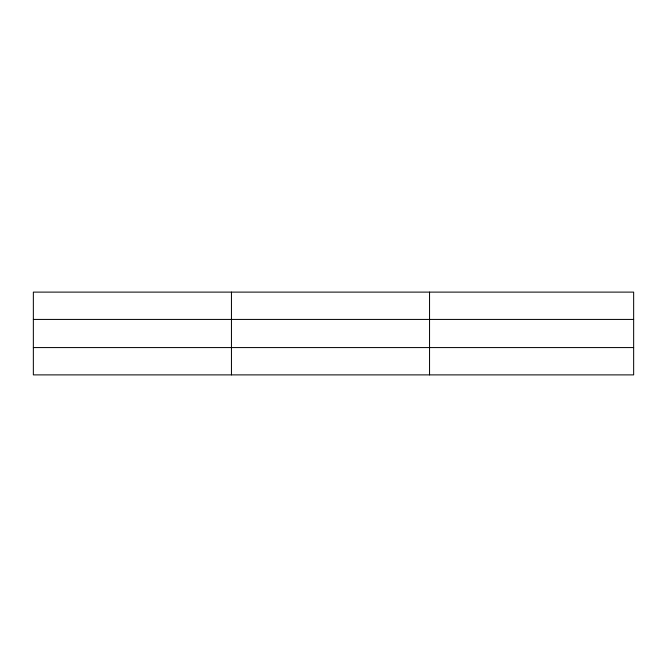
<?xml version="1.0" encoding="UTF-8"?>
<svg xmlns="http://www.w3.org/2000/svg" width="667" height="667" viewBox="0 0 667 667"><rect width="100%" height="100%" fill="white"/><g stroke="black" fill="none" stroke-linecap="round" stroke-linejoin="round"><path stroke-width="1" d="M231.449 292.113L231.449 374.887M429.548 292.113L429.548 374.887M633.65 347.574L633.65 374.887L33.35 374.887L33.35 292.113L633.65 292.113L633.65 347.574L33.35 347.574M33.35 319.426L633.65 319.426"/></g></svg>
